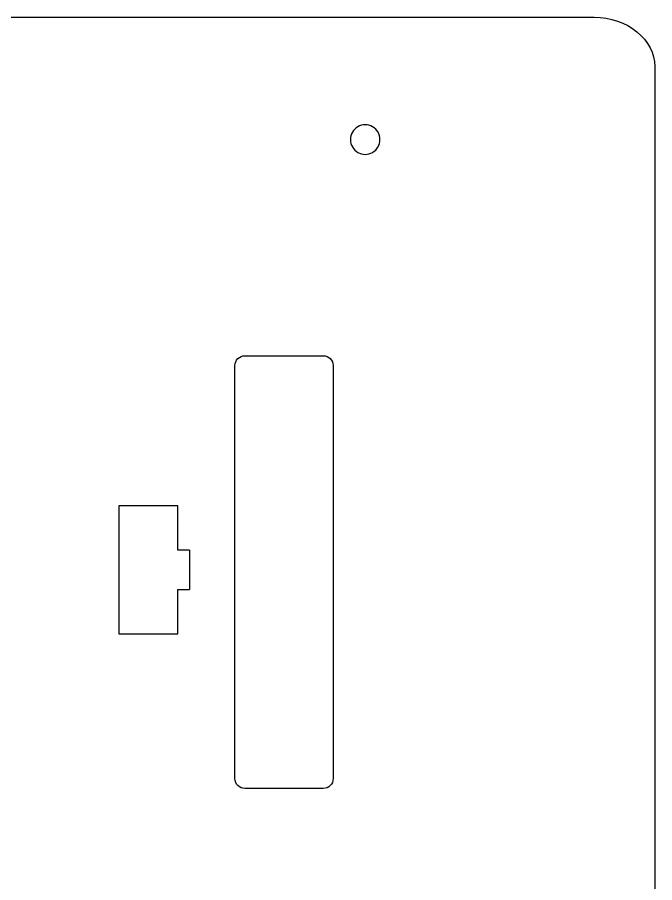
# Model space of a CAD drawing. Extents: x 80 to 325, y 41 to 447.
# Drawn here: x 260.4 to 325.1, y 123.2 to 211.1 of the extents above; entities that cross this region are included whole.
import ezdxf

# ---------------------------------------------------------------- set-up
doc = ezdxf.new("R2010")
doc.units = 0
doc.layers.add('For_Cutting', color=7, linetype='CONTINUOUS')

msp = doc.modelspace()

# ---------------------------------------------------------------- linework, layer by layer
at = {"layer": 'For_Cutting', "color": 5}
for points in [[(85.824032, 211.06393), (318.967628, 211.06393)], [(325.102985, 206.064563), (325.102985, 46.084827)]]:
    msp.add_lwpolyline(points, dxfattribs=at)
at = {"layer": 'For_Cutting', "color": 1}
for points in [[(297.2227, 198.64495)], [(283.50415, 176.69064)]]:
    msp.add_lwpolyline(points, close=True, dxfattribs=at)
for points in [[(283.50415, 176.69064), (291.465759, 176.69064)], [(282.50415, 133.741234), (282.50415, 175.69064)], [(292.465759, 175.69064), (292.465759, 133.741234)], [(270.7029, 161.43358), (270.7029, 148.43457)], [(277.9034, 156.93457), (276.7045, 156.93457), (276.7047, 161.43364), (270.7031, 161.4335)], [(277.9039, 156.93483), (277.9039, 152.93433)], [(270.70343, 148.43457), (276.70503, 148.43457), (276.7045, 152.93394), (277.9034, 152.93394)], [(291.465759, 132.741234), (283.50415, 132.741234)]]:
    msp.add_lwpolyline(points, dxfattribs=at)
at = {"layer": 'For_Cutting', "color": 5}
for points in [[(318.967628, 211.06393), (320.594826, 211.06393), (322.155378, 210.537213), (323.30598, 209.599649)], [(323.30598, 209.599649), (324.456583, 208.662086), (325.102985, 207.390478), (325.102985, 206.064563)]]:
    msp.add_open_spline(points, degree=3, dxfattribs=at)
at = {"layer": 'For_Cutting', "color": 1}
for points in [[(294.971941, 199.946179), (294.507453, 199.677645), (294.22176, 199.181474), (294.2227, 198.64495)], [(296.473459, 199.946179), (296.008972, 200.214712), (295.436428, 200.214712), (294.971941, 199.946179)], [(297.2227, 198.64495), (297.22364, 199.181474), (296.937947, 199.677645), (296.473459, 199.946179)], [(294.2227, 198.64495), (294.22176, 198.108426), (294.507453, 197.612255), (294.971941, 197.343721)], [(296.473459, 197.343721), (296.937947, 197.612255), (297.22364, 198.108426), (297.2227, 198.64495)], [(294.971941, 197.343721), (295.436428, 197.075188), (296.008972, 197.075188), (296.473459, 197.343721)], [(282.797043, 176.397747), (282.98458, 176.585283), (283.238934, 176.69064), (283.50415, 176.69064)], [(291.465759, 176.69064), (291.730975, 176.69064), (291.985329, 176.585283), (292.172866, 176.397747)], [(282.50415, 175.69064), (282.50415, 175.955856), (282.609507, 176.21021), (282.797043, 176.397747)], [(292.172866, 176.397747), (292.360402, 176.21021), (292.465759, 175.955856), (292.465759, 175.69064)], [(282.797043, 133.034127), (282.609507, 133.221664), (282.50415, 133.476018), (282.50415, 133.741234)], [(292.465759, 133.741234), (292.465759, 133.476018), (292.360402, 133.221664), (292.172866, 133.034127)], [(283.50415, 132.741234), (283.238934, 132.741234), (282.98458, 132.846591), (282.797043, 133.034127)], [(292.172866, 133.034127), (291.985329, 132.846591), (291.730975, 132.741234), (291.465759, 132.741234)]]:
    msp.add_open_spline(points, degree=3, dxfattribs=at)

doc.saveas('drawing.dxf')
